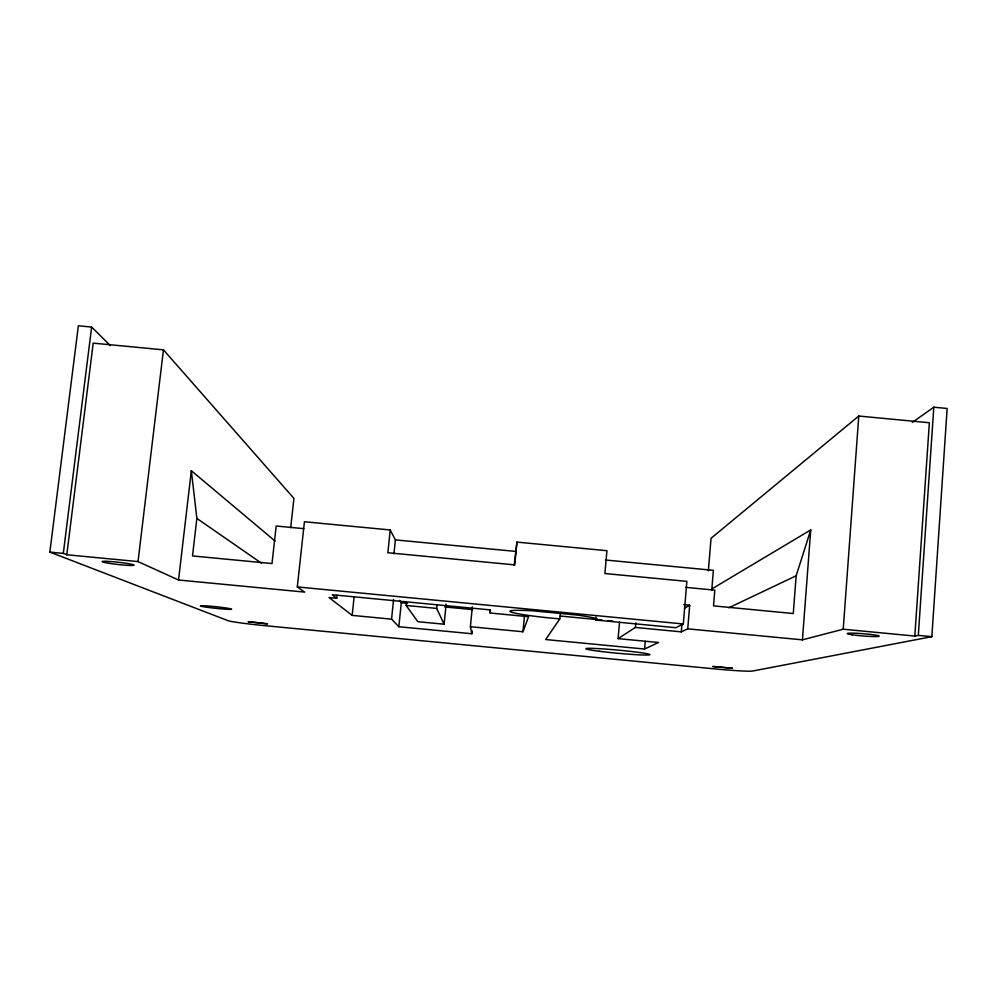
<?xml version="1.0" encoding="UTF-8"?>
<svg xmlns="http://www.w3.org/2000/svg" width="997" height="997" viewBox="0 0 997 997"><rect width="100%" height="100%" fill="white"/><g stroke="black" fill="none" stroke-linecap="round" stroke-linejoin="round"><path stroke-width="1.5" d="M472.329 606.924L470.397 626.727L522.964 631.774L528.547 616.707L490.163 613.018L490.175 609.902L332.313 594.748L336.724 598.3L337.048 595.246M619.536 622.178L618.09 638.628L635.401 627.462L681.287 631.861L687.731 628.845L802.435 639.85L843.225 629.207L914.822 636.074L918.312 635.376L933.815 407.2L947.15 408.471L931.846 636.672L752.498 671.056A32.614 1.458 5.1 0 1 715.921 668.987L264.492 625.63A32.552 1.458 5.9 0 1 228.039 620.682L49.85 552.101L78.364 325.795L91.637 327.066L110.368 345.623M914.822 636.074L929.366 422.753L858.778 416.023L711.048 538.293L708.369 570.832M843.225 629.207L858.778 416.023M711.97 588.853L810.735 529.93L796.154 575.792L793.276 613.529L713.516 605.877L714.799 590.149L685.487 587.333M802.435 639.85L810.735 529.93M687.731 628.845L689.7 605.191L683.78 604.618M711.733 590.461L713.378 570.334L605.466 560.002M681.287 631.861L681.923 624.234M596.044 617.068L595.782 620.034L675.866 627.711L683.319 623.96L686.871 581.376L604.892 573.524L606.924 550.705L516.932 542.094L514.203 565.299M560.364 612.694L559.803 618.875L545.683 639.538L644.573 649.035L645.233 641.308M635.401 627.462L635.799 622.888M522.964 631.774L524.422 616.345M490.163 613.018L490.462 609.965M516.932 542.094L514.764 564.888L387.858 552.737L390.213 529.968L304.434 521.755L297.305 586.934L304.696 592.106L178.538 580.005L138.022 561.585L66.787 554.756L63.309 553.397L49.85 552.101M336.724 598.3L329.047 597.564L352.178 615.386L391.572 619.162L398.837 626.727L471.83 633.743L472.129 630.74M406.452 602.425L406.14 605.466L417.843 621.692L444.114 624.209L436.686 608.394L436.998 605.353M444.114 624.209L446.108 604.157M393.952 553.784L395.385 539.888L390.213 529.968M391.572 619.162L393.603 599.371M398.837 626.727L401.293 602.761L399.523 600.393M352.178 615.386L354.122 596.891M290.688 527.725L293.928 498.4L163.446 349.835L93.207 343.142L66.787 554.756M275.06 541.035L191.349 470.721L196.87 518.415L192.508 555.94L272.007 563.554L276.181 526.005L303.836 528.659M178.538 580.005L191.349 470.721M138.022 561.585L163.446 349.835M63.309 553.397L91.637 327.066M912.292 422.429L933.815 407.2M684.503 608.207L689.7 605.191M728.832 607.784L796.154 575.792M644.573 649.035L658.531 642.504L618.09 638.628M595.782 620.034L597.34 619.635A43.905 2.966 5.4 0 0 577.525 615.099L532.834 610.812A43.905 2.966 5.4 0 0 511.162 612.083A43.905 2.966 5.4 0 0 552.026 618.19L559.803 618.875M395.385 539.888L515.524 551.391M918.312 635.376L931.846 636.672M297.305 586.934L683.319 623.96M560.314 616.046L601.964 620.034M608.133 620.633L612.756 621.069M401.293 602.761L407.499 603.347M444.712 606.924L472.615 609.603M406.14 605.466L436.686 608.394M196.87 518.415L261.538 563.23M470.397 626.727L471.83 633.743M712.88 666.495L732.396 668.252L712.88 666.495M248.702 621.692L248.079 621.742L267.557 623.848L248.702 621.692M599.247 651.253A32.191 1.583 5.3 0 0 649.795 654.78A32.191 1.583 5.3 0 0 604.631 649.01A32.191 1.583 5.3 0 0 599.247 651.253M206.753 607.235A15.778 0.81 6 0 0 231.578 609.267A15.778 0.81 6 0 0 209.619 606.139A15.778 0.81 6 0 0 206.753 607.235M109.471 563.367A16.052 1.122 6.4 0 0 134.034 565.224A16.052 1.122 6.4 0 0 110.804 561.56A16.052 1.122 6.4 0 0 109.471 563.367M852.211 634.79A16.077 1.134 4.6 0 0 878.806 636.348A16.077 1.134 4.6 0 0 858.604 633.394A16.077 1.134 4.6 0 0 852.211 634.79"/></g></svg>
